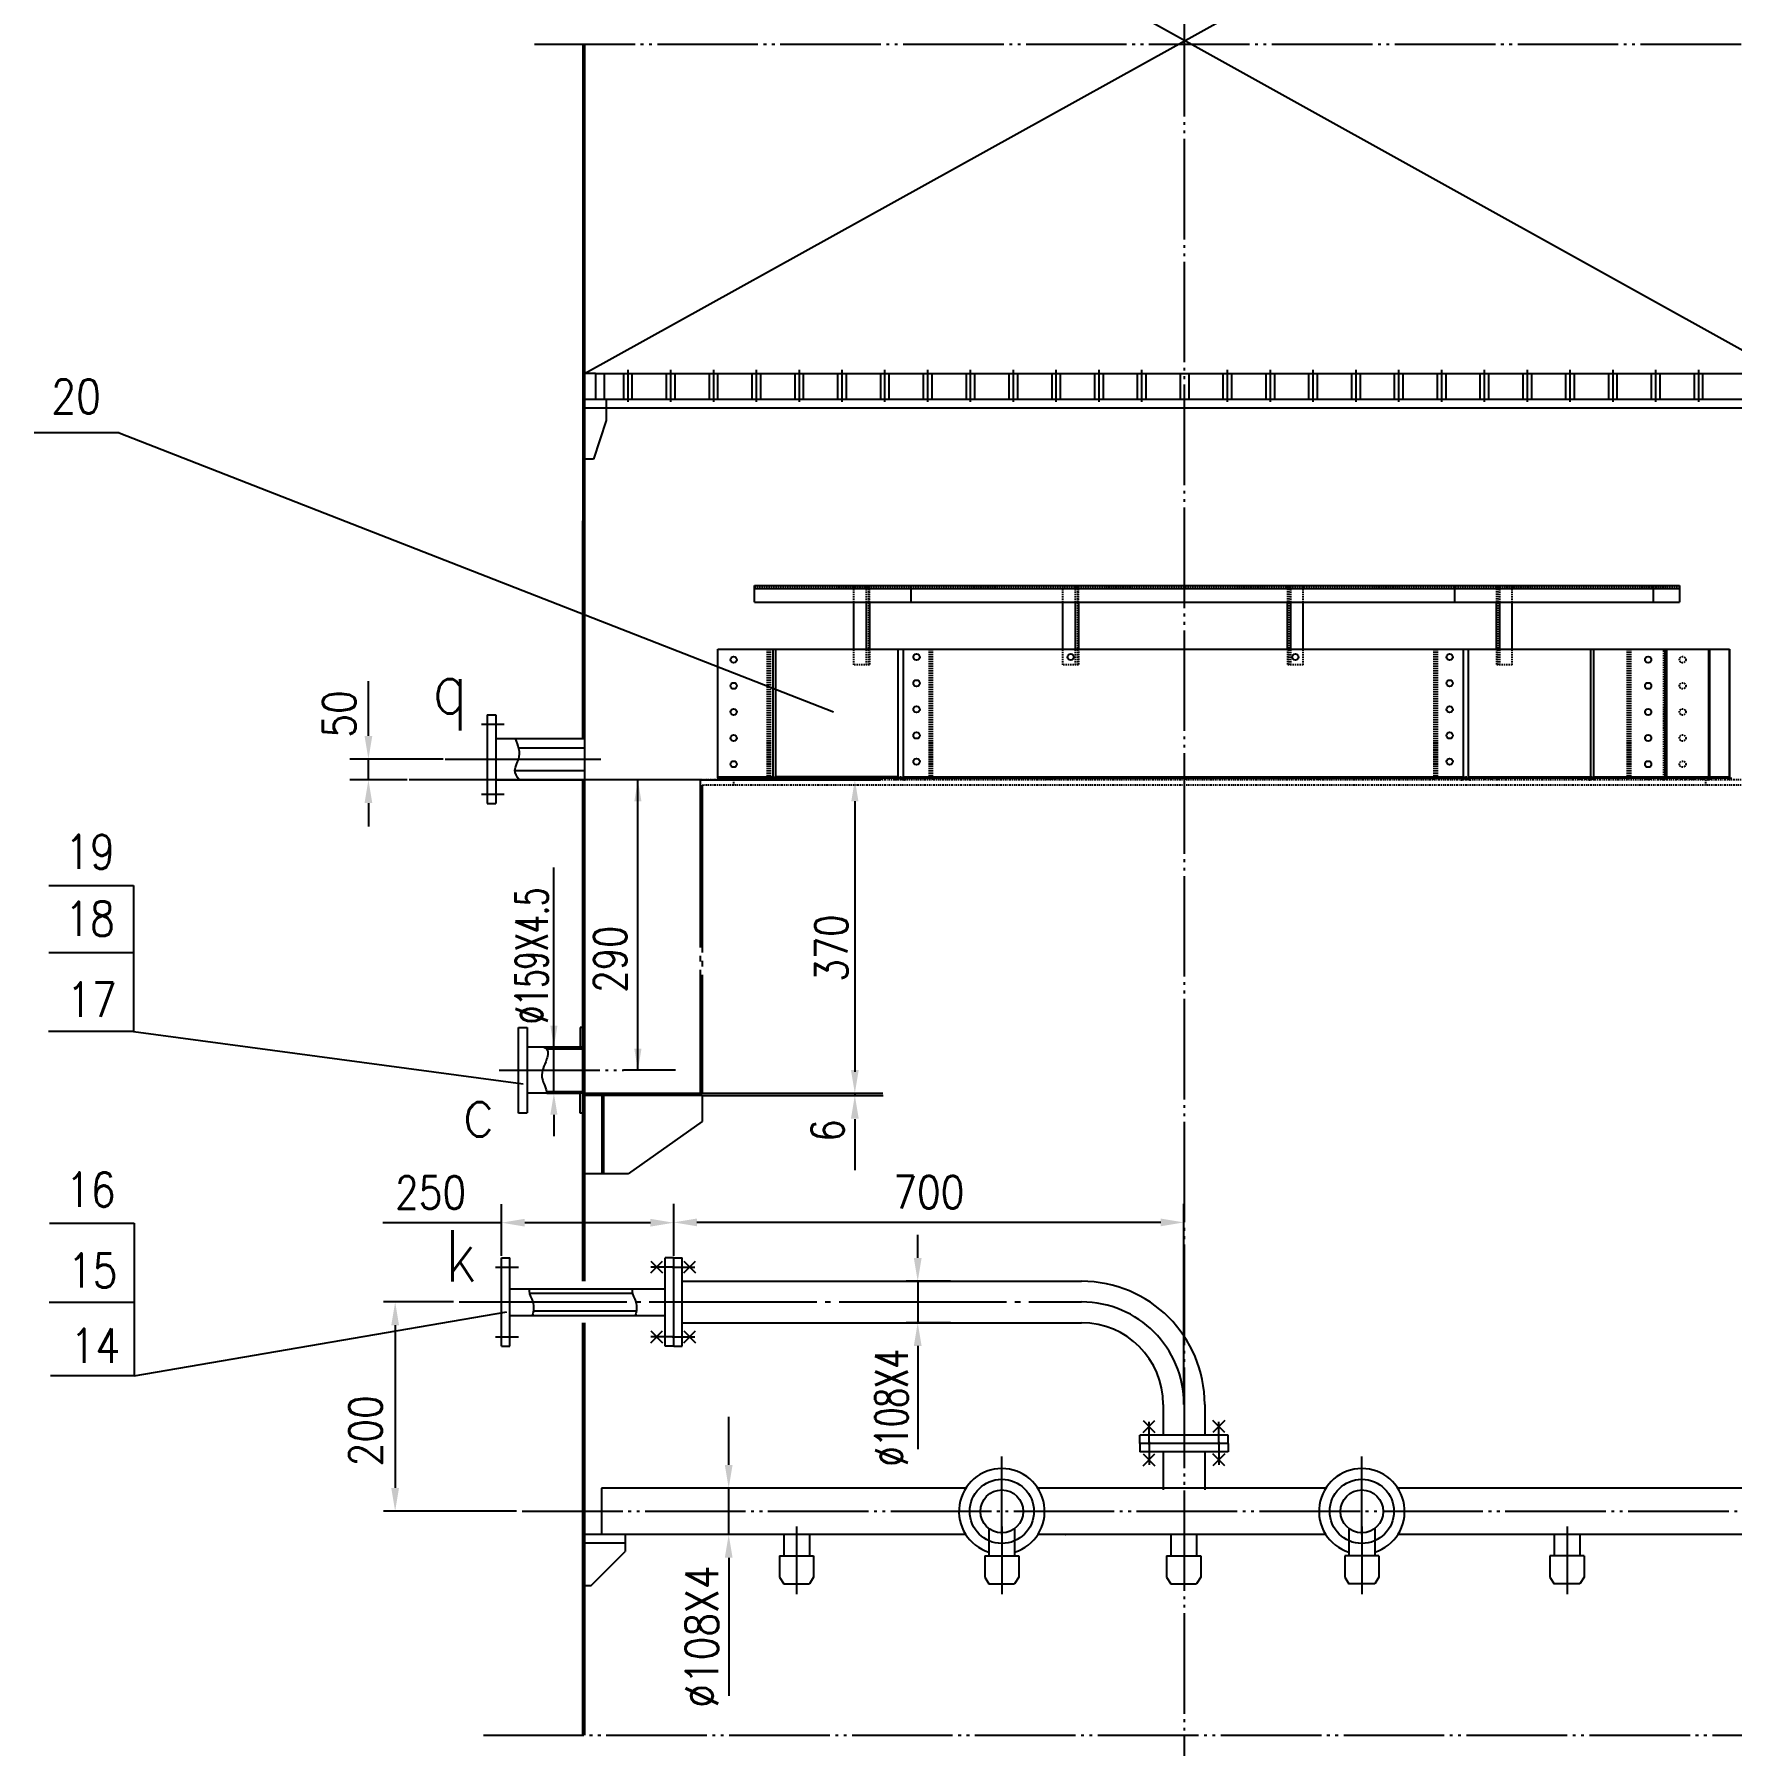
# Model space of a CAD drawing. Extents: x 19034 to 73803, y 21953 to 127295.
# Drawn here: x 64315.4 to 64497.7, y 51745.2 to 51929.1 of the extents above; entities that cross this region are included whole.
import ezdxf

# ---------------------------------------------------------------- set-up
doc = ezdxf.new("R2010")
doc.units = 0
doc.header["$LTSCALE"] = 0.6
doc.header["$MEASUREMENT"] = 0
for name, pattern in [('D-1', [34, 30, -1.5, 1, -1.5]), ('D-2', [10.3, 8, -1, 0.3, -1]), ('HIDDEN', [0.375, 0.25, -0.125]), ('SDX', [22, 18, -1, 0.5, -1, 0.5, -1])]:
    doc.linetypes.add(name, pattern=pattern)
doc.layers.get('0').update_dxf_attribs({"linetype": 'CONTINUOUS'})
doc.layers.get('DEFPOINTS').update_dxf_attribs({"linetype": 'CONTINUOUS'})
for name, color, linetype in [('1', 1, 'CONTINUOUS'), ('2', 2, 'D-1'), ('3', 3, 'D-2')]:
    doc.layers.add(name, color=color, linetype=linetype)
doc.styles.add('HZ', font='simplex', dxfattribs={"width": 0.85, "bigfont": 'hztxt'})
doc.styles.add('HZTXT', font='romans', dxfattribs={"width": 0.85, "bigfont": 'HZTXT'})
doc.styles.add('HZTXT1', font='TXT.shx', dxfattribs={"bigfont": 'HZTXT1'})

# ---------------------------------------------------------------- blocks, each defined once
blk = doc.blocks.new('X')
for p, q in [((-1.06, 1.06), (1.06, -1.06)), ((-1.06, -1.06), (1.06, 1.06))]:
    blk.add_line(p, q)

msp = doc.modelspace()

# ---------------------------------------------------------------- linework, layer by layer
at = {"color": 1}
for p, q in [((64374.48278, 51892.65443), (64503.52207, 51964.21379)), ((64503.33798, 51892.65443), (64374.53807, 51964.21383)), ((64351.2908, 51853.71624), (64351.2908, 51859.59628)), ((64359.31734, 51851.21624), (64349.2908, 51851.21624)), ((64351.2908, 51848.99124), (64351.2908, 51851.21624)), ((64355.45785, 51848.99124), (64349.2908, 51848.99124)), ((64386.97976, 51848.99124), (64355.65785, 51848.99124)), ((64380.23284, 51817.79728), (64380.23284, 51848.99124)), ((64351.2908, 51846.49124), (64351.2908, 51843.99124)), ((64371.21128, 51820.28128), (64371.21128, 51839.55877)), ((64370.46745, 51820.28128), (64373.97128, 51820.28128)), ((64371.21128, 51815.31328), (64371.21128, 51820.28128)), ((64384.27356, 51817.79728), (64378.69126, 51817.79728)), ((64370.46745, 51815.31328), (64373.97128, 51815.31328)), ((64387.14851, 51815.08876), (64406.59541, 51815.08876)), ((64387.14908, 51815.31328), (64406.5336, 51815.31328)), ((64403.5336, 51815.30749), (64403.5336, 51815.03149)), ((64371.21128, 51813.01328), (64371.21128, 51810.71328)), ((64403.5336, 51812.53149), (64403.5336, 51807.03906)), ((64365.57772, 51797.84519), (64365.57772, 51803.41196)), ((64384.07772, 51797.84519), (64384.07772, 51803.44365)), ((64384.07772, 51797.84519), (64384.07772, 51803.41196)), ((64438.88678, 51782.09519), (64438.88678, 51803.44365)), ((64365.57772, 51801.41196), (64352.85272, 51801.41196)), ((64381.57772, 51801.41196), (64368.07772, 51801.41196)), ((64436.38678, 51801.44365), (64386.57772, 51801.44365)), ((64410.29126, 51797.62019), (64410.29126, 51800.12019)), ((64413.81896, 51795.12019), (64409.04126, 51795.12019)), ((64410.29126, 51795.12019), (64410.29126, 51790.67019)), ((64360.4126, 51792.89519), (64352.91126, 51792.89519)), ((64354.16126, 51790.39519), (64354.16126, 51772.91766)), ((64413.81896, 51790.67019), (64409.04126, 51790.67019)), ((64410.29126, 51788.17019), (64410.29126, 51777.07932)), ((64389.9853, 51775.38153), (64389.9853, 51780.57053)), ((64389.9853, 51767.91353), (64389.9853, 51772.88153)), ((64367.17762, 51770.41766), (64352.91126, 51770.41766)), ((64389.9853, 51765.41353), (64389.9853, 51750.58052))]:
    msp.add_line(p, q, dxfattribs=at)
for p, q in [((64374.33934, 51900.26529), (64374.33934, 51928.04638)), ((64374.53807, 51900.26529), (64374.53807, 51928.04638)), ((64374.32462, 51853.44124), (64374.33934, 51900.26529)), ((64374.53807, 51795.12019), (64374.53807, 51900.26529)), ((64375.68798, 51892.65443), (64374.53798, 51892.65443)), ((64375.68798, 51892.65443), (64502.18798, 51892.65443)), ((64375.68798, 51892.65443), (64375.68798, 51889.89443)), ((64376.60798, 51892.65443), (64376.60798, 51889.89443)), ((64378.67798, 51892.65443), (64378.67798, 51889.89443)), ((64379.59798, 51892.65443), (64379.59798, 51889.89443)), ((64383.27798, 51892.65443), (64383.27798, 51889.89443)), ((64384.19798, 51892.65443), (64384.19798, 51889.89443)), ((64387.87798, 51892.65443), (64387.87798, 51889.89443)), ((64388.79798, 51892.65443), (64388.79798, 51889.89443)), ((64392.47798, 51892.65443), (64392.47798, 51889.89443)), ((64393.39798, 51892.65443), (64393.39798, 51889.89443)), ((64397.07798, 51892.65443), (64397.07798, 51889.89443)), ((64397.99798, 51892.65443), (64397.99798, 51889.89443)), ((64401.67798, 51892.65443), (64401.67798, 51889.89443)), ((64402.59798, 51892.65443), (64402.59798, 51889.89443)), ((64406.27798, 51892.65443), (64406.27798, 51889.89443)), ((64407.19798, 51892.65443), (64407.19798, 51889.89443)), ((64410.87798, 51892.65443), (64410.87798, 51889.89443)), ((64411.79798, 51892.65443), (64411.79798, 51889.89443)), ((64415.47798, 51892.65443), (64415.47798, 51889.89443)), ((64416.39798, 51892.65443), (64416.39798, 51889.89443)), ((64420.07798, 51892.65443), (64420.07798, 51889.89443)), ((64420.99798, 51892.65443), (64420.99798, 51889.89443)), ((64424.67798, 51892.65443), (64424.67798, 51889.89443)), ((64425.59798, 51892.65443), (64425.59798, 51889.89443)), ((64429.27798, 51892.65443), (64429.27798, 51889.89443)), ((64430.19798, 51892.65443), (64430.19798, 51889.89443)), ((64433.87798, 51892.65443), (64433.87798, 51889.89443)), ((64434.79798, 51892.65443), (64434.79798, 51889.89443)), ((64438.47798, 51892.65443), (64438.47798, 51889.89443)), ((64439.39798, 51892.65443), (64439.39798, 51889.89443)), ((64443.07798, 51892.65443), (64443.07798, 51889.89443)), ((64443.99798, 51892.65443), (64443.99798, 51889.89443)), ((64447.67798, 51892.65443), (64447.67798, 51889.89443)), ((64448.59798, 51892.65443), (64448.59798, 51889.89443)), ((64452.27798, 51892.65443), (64452.27798, 51889.89443)), ((64453.19798, 51892.65443), (64453.19798, 51889.89443)), ((64456.87798, 51892.65443), (64456.87798, 51889.89443)), ((64457.79798, 51892.65443), (64457.79798, 51889.89443)), ((64461.47798, 51892.65443), (64461.47798, 51889.89443)), ((64462.39798, 51892.65443), (64462.39798, 51889.89443)), ((64466.07798, 51892.65443), (64466.07798, 51889.89443)), ((64466.99798, 51892.65443), (64466.99798, 51889.89443)), ((64470.67798, 51892.65443), (64470.67798, 51889.89443)), ((64471.59798, 51892.65443), (64471.59798, 51889.89443)), ((64475.27798, 51892.65443), (64475.27798, 51889.89443)), ((64476.19798, 51892.65443), (64476.19798, 51889.89443)), ((64479.87798, 51892.65443), (64479.87798, 51889.89443)), ((64480.79798, 51892.65443), (64480.79798, 51889.89443)), ((64484.47798, 51892.65443), (64484.47798, 51889.89443)), ((64485.39798, 51892.65443), (64485.39798, 51889.89443)), ((64489.07798, 51892.65443), (64489.07798, 51889.89443)), ((64489.99798, 51892.65443), (64489.99798, 51889.89443)), ((64493.67798, 51892.65443), (64493.67798, 51889.89443)), ((64494.59798, 51892.65443), (64494.59798, 51889.89443)), ((64374.53798, 51889.89443), (64503.33798, 51889.89443)), ((64376.83798, 51889.89443), (64376.83798, 51887.59443)), ((64374.53798, 51888.97443), (64503.33798, 51888.97443)), ((64376.83798, 51887.59443), (64375.45798, 51883.45443)), ((64375.45798, 51883.45443), (64374.53798, 51883.45443)), ((64364.05747, 51855.96624), (64364.05747, 51846.46624)), ((64364.05747, 51855.96624), (64364.95747, 51855.96624)), ((64364.95747, 51855.96624), (64364.95747, 51846.46624)), ((64364.95747, 51853.44124), (64374.53807, 51853.44124)), ((64367.42699, 51852.44124), (64374.53807, 51852.44124)), ((64367.02468, 51849.99124), (64374.53807, 51849.99124)), ((64364.95747, 51848.99124), (64374.53807, 51848.99124)), ((64374.30807, 51800.80857), (64374.32322, 51848.99124)), ((64364.05747, 51846.46624), (64364.95747, 51846.46624)), ((64374.30757, 51820.28128), (64374.30757, 51836.01385)), ((64367.41061, 51822.39728), (64368.33061, 51822.39728)), ((64367.41061, 51813.19728), (64367.41061, 51822.39728)), ((64368.33061, 51822.39728), (64368.33061, 51813.2256)), ((64374.03461, 51822.39728), (64374.03461, 51820.28128)), ((64374.31061, 51822.39728), (64374.03461, 51822.39728)), ((64374.53757, 51820.28128), (64368.33061, 51820.28128)), ((64370.4273, 51820.09728), (64374.53757, 51820.09728)), ((64374.30757, 51820.28128), (64374.30757, 51820.60307)), ((64374.53757, 51815.31328), (64368.33061, 51815.31328)), ((64370.4273, 51815.49728), (64374.53757, 51815.49728)), ((64374.03461, 51813.19728), (64374.03461, 51815.31328)), ((64368.33061, 51813.19728), (64367.41061, 51813.19728)), ((64374.31061, 51813.19728), (64374.03461, 51813.19728)), ((64374.30807, 51795.12019), (64374.30807, 51807.7207)), ((64365.57772, 51788.14519), (64365.57772, 51797.64519)), ((64365.57772, 51797.64519), (64366.47772, 51797.64519)), ((64366.47772, 51788.14519), (64366.47772, 51797.64519)), ((64384.07772, 51797.64519), (64383.17772, 51797.64519)), ((64383.17772, 51788.14519), (64383.17772, 51797.64519)), ((64384.07772, 51788.14519), (64384.07772, 51797.64519)), ((64384.07772, 51797.64519), (64384.97772, 51797.64519)), ((64384.07772, 51788.14519), (64384.07772, 51797.64519)), ((64384.97772, 51788.14519), (64384.97772, 51797.64519)), ((64366.5185, 51794.32431), (64383.2185, 51794.32431)), ((64384.97772, 51795.12019), (64427.88678, 51795.12019)), ((64368.62224, 51793.83731), (64379.68369, 51793.83731)), ((64366.50451, 51791.42795), (64383.20451, 51791.42795)), ((64368.93721, 51791.9517), (64379.99866, 51791.9517)), ((64374.30807, 51787.02014), (64374.30807, 51790.67019)), ((64374.53807, 51746.3634), (64374.53807, 51790.67019)), ((64384.97772, 51790.67019), (64427.88678, 51790.67019)), ((64365.57772, 51788.14519), (64366.47772, 51788.14519)), ((64374.30807, 51746.3634), (64374.30807, 51787.02014)), ((64384.07772, 51788.14519), (64383.17772, 51788.14519)), ((64384.07772, 51788.14519), (64384.97772, 51788.14519)), ((64436.66178, 51781.89519), (64436.66178, 51778.59519)), ((64441.11178, 51781.89519), (64441.11178, 51778.59519)), ((64434.13678, 51777.69519), (64434.13678, 51778.59519)), ((64443.63678, 51778.59519), (64434.13678, 51778.59519)), ((64434.13678, 51777.69519), (64434.13678, 51776.79519)), ((64443.63678, 51777.69519), (64434.13678, 51777.69519)), ((64443.63678, 51777.69519), (64434.13678, 51777.69519)), ((64443.63678, 51777.69519), (64443.63678, 51778.59519)), ((64443.63678, 51777.69519), (64443.63678, 51776.79519)), ((64443.63678, 51776.79519), (64434.13678, 51776.79519)), ((64436.66178, 51776.79519), (64436.66178, 51772.69519)), ((64441.11178, 51776.79519), (64441.11178, 51772.69519)), ((64415.44935, 51772.88153), (64376.31797, 51772.88153)), ((64454.12089, 51772.88153), (64423.19267, 51772.88153)), ((64501.44678, 51772.88153), (64461.86421, 51772.88153)), ((64417.94101, 51768.55753), (64417.94101, 51765.61353)), ((64420.70101, 51768.55753), (64420.70101, 51765.61353)), ((64456.61255, 51768.55753), (64456.61255, 51765.61353)), ((64459.37255, 51768.55753), (64459.37255, 51765.61353)), ((64415.44935, 51767.91353), (64374.53807, 51767.91353)), ((64378.85678, 51766.99353), (64374.53807, 51766.99353)), ((64378.85678, 51767.91353), (64378.85678, 51766.07353)), ((64378.85678, 51767.91353), (64378.85678, 51766.07353)), ((64382.57863, 51767.91353), (64382.55312, 51767.91353)), ((64395.89312, 51767.91353), (64395.89312, 51765.61353)), ((64396.37863, 51767.91353), (64396.35312, 51767.91353)), ((64398.65312, 51767.91353), (64398.65312, 51765.61353)), ((64412.47863, 51767.91353), (64412.45312, 51767.91353)), ((64438.88678, 51767.91353), (64423.19267, 51767.91353)), ((64426.16339, 51767.91353), (64426.18891, 51767.91353)), ((64437.47881, 51767.91353), (64437.47881, 51765.61353)), ((64454.12089, 51767.91353), (64438.88678, 51767.91353)), ((64440.23881, 51767.91353), (64440.23881, 51765.61353)), ((64503.28678, 51767.91353), (64461.86421, 51767.91353)), ((64478.66045, 51767.91353), (64478.66045, 51765.61353)), ((64481.42045, 51767.91353), (64481.42045, 51765.61353)), ((64375.17678, 51762.39353), (64378.85678, 51766.07353)), ((64395.43312, 51765.61353), (64399.11312, 51765.61353)), ((64395.43312, 51765.61353), (64395.43312, 51763.31353)), ((64399.11312, 51765.61353), (64399.11312, 51763.31353)), ((64417.48101, 51765.61353), (64421.16101, 51765.61353)), ((64417.48101, 51765.61353), (64417.48101, 51763.31353)), ((64421.16101, 51765.61353), (64421.16101, 51763.31353)), ((64437.01881, 51765.61353), (64440.69881, 51765.61353)), ((64437.01881, 51765.61353), (64437.01881, 51763.31353)), ((64440.69881, 51765.61353), (64440.69881, 51763.31353)), ((64456.15255, 51765.61353), (64456.15255, 51763.31353)), ((64459.83255, 51765.61353), (64456.15255, 51765.61353)), ((64459.83255, 51765.61353), (64459.83255, 51763.31353)), ((64481.88045, 51765.61353), (64478.20045, 51765.61353)), ((64478.20045, 51765.61353), (64478.20045, 51763.31353)), ((64481.88045, 51765.61353), (64481.88045, 51763.31353)), ((64395.43312, 51763.31353), (64395.89312, 51762.62353)), ((64399.11312, 51763.31353), (64398.65312, 51762.62353)), ((64417.48101, 51763.31353), (64417.94101, 51762.62353)), ((64421.16101, 51763.31353), (64420.70101, 51762.62353)), ((64437.01881, 51763.31353), (64437.47881, 51762.62353)), ((64440.69881, 51763.31353), (64440.23881, 51762.62353)), ((64456.15255, 51763.31353), (64456.61255, 51762.62353)), ((64459.83255, 51763.31353), (64459.37255, 51762.62353)), ((64478.20045, 51763.31353), (64478.66045, 51762.62353)), ((64481.88045, 51763.31353), (64481.42045, 51762.62353)), ((64375.17678, 51762.39353), (64374.53807, 51762.39353)), ((64395.89312, 51762.62353), (64398.65312, 51762.62353)), ((64417.94101, 51762.62353), (64420.70101, 51762.62353)), ((64437.47881, 51762.62353), (64440.23881, 51762.62353)), ((64459.37255, 51762.62353), (64456.61255, 51762.62353)), ((64481.42045, 51762.62353), (64478.66045, 51762.62353))]:
    msp.add_line(p, q)
at = {"color": 7, "linetype": 'Continuous'}
for p, q in [((64392.76208, 51868.07543), (64392.76208, 51869.87159)), ((64392.76208, 51869.87159), (64492.11209, 51869.87159)), ((64392.76208, 51869.53481), (64492.11209, 51869.53481)), ((64409.60106, 51868.07543), (64409.60106, 51869.87159)), ((64467.97621, 51868.07543), (64467.97621, 51869.87159)), ((64489.30559, 51868.07543), (64489.30559, 51869.87159)), ((64492.11209, 51869.87159), (64492.11209, 51868.07543)), ((64392.76208, 51868.07543), (64492.11209, 51868.07543)), ((64403.42677, 51863.02373), (64403.42677, 51868.07543)), ((64404.77389, 51863.02373), (64404.77389, 51868.07543)), ((64405.11067, 51868.07543), (64405.11067, 51863.02373)), ((64425.87875, 51863.02373), (64425.87875, 51868.07543)), ((64427.22587, 51863.02373), (64427.22587, 51868.07543)), ((64427.56264, 51868.07543), (64427.56264, 51863.02373)), ((64450.01462, 51863.02373), (64450.01462, 51868.07543)), ((64450.3514, 51863.02373), (64450.3514, 51868.07543)), ((64451.69852, 51863.02373), (64451.69852, 51868.07543)), ((64472.4666, 51863.02373), (64472.4666, 51868.07543)), ((64472.80338, 51863.02373), (64472.80338, 51868.07543)), ((64474.1505, 51863.02373), (64474.1505, 51868.07543)), ((64388.83298, 51849.18219), (64388.83298, 51863.02373)), ((64388.83298, 51863.02373), (64497.44083, 51863.02373)), ((64394.70997, 51863.02373), (64394.70997, 51849.32802)), ((64395.0112, 51863.02373), (64395.0112, 51849.32802)), ((64408.15325, 51863.02373), (64408.15325, 51849.32802)), ((64408.71372, 51863.02373), (64408.71372, 51849.32802)), ((64468.86355, 51863.02373), (64468.86355, 51849.32802)), ((64469.42402, 51863.02373), (64469.42402, 51849.32802)), ((64482.56607, 51863.02373), (64482.56607, 51849.32802)), ((64482.8673, 51863.02373), (64482.8673, 51849.32802)), ((64490.52239, 51863.02373), (64490.52239, 51849.32802)), ((64490.70477, 51863.02373), (64490.70477, 51849.32802)), ((64495.21783, 51863.02373), (64495.21783, 51849.32802)), ((64495.31824, 51863.02373), (64495.31824, 51849.32802)), ((64497.44083, 51863.02373), (64497.44083, 51849.32802)), ((64497.47305, 51863.02373), (64497.47305, 51849.32802)), ((64388.83298, 51849.32802), (64394.66316, 51849.32802)), ((64394.56108, 51849.15963), (64388.83298, 51849.15963)), ((64388.83298, 51849.15963), (64388.83298, 51848.99124)), ((64408.15325, 51849.32802), (64395.0112, 51849.32802)), ((64407.8782, 51849.15963), (64395.16357, 51849.15963)), ((64408.71372, 51849.32802), (64468.86355, 51849.32802)), ((64408.99933, 51849.15963), (64468.57794, 51849.15963)), ((64469.42402, 51849.32802), (64482.56607, 51849.32802)), ((64482.4137, 51849.15963), (64469.69907, 51849.15963)), ((64482.8673, 51849.32802), (64490.52239, 51849.32802)), ((64490.43014, 51849.15963), (64483.01618, 51849.15963)), ((64490.70477, 51849.32802), (64495.21783, 51849.32802)), ((64495.1668, 51849.15963), (64490.7949, 51849.15963)), ((64495.31824, 51849.32802), (64497.44083, 51849.32802)), ((64497.42399, 51849.15963), (64495.36762, 51849.15963)), ((64497.48843, 51849.15963), (64497.72506, 51849.15963))]:
    msp.add_line(p, q, dxfattribs=at)
at = {"color": 1, "linetype": 'ByBlock'}
for p, q in [((64326.06067, 51837.6107), (64316.95284, 51837.6107)), ((64326.06067, 51830.41962), (64316.95284, 51830.41962)), ((64326.14487, 51801.31512), (64317.03704, 51801.31512))]:
    msp.add_line(p, q, dxfattribs=at)
at = {"ltscale": 0.3}
for p, q in [((64419.32101, 51767.91353), (64419.32101, 51776.30475)), ((64457.99255, 51767.91353), (64457.99255, 51776.30475)), ((64397.27312, 51768.76692), (64397.27312, 51761.48457)), ((64419.32101, 51768.76692), (64419.32101, 51761.48457)), ((64457.99255, 51768.76692), (64457.99255, 51761.48457)), ((64480.04045, 51768.76692), (64480.04045, 51761.48457))]:
    msp.add_line(p, q, dxfattribs=at)
at = {"color": 0}
msp.add_line((64376.31797, 51772.88153), (64376.31797, 51767.91353), dxfattribs=at)
at = {"color": 7, "linetype": 'Continuous'}
for centre in [(64390.51688, 51861.90113), (64410.16236, 51862.18178), (64426.7207, 51862.18178), (64450.85657, 51862.18178), (64467.41491, 51862.18178), (64488.74429, 51861.90113), (64390.51688, 51859.09464), (64410.16236, 51859.37529), (64467.41491, 51859.37529), (64488.74429, 51859.09464), (64390.51688, 51856.28814), (64410.16236, 51856.56879), (64467.41491, 51856.56879), (64488.74429, 51856.28814), (64390.51688, 51853.48164), (64410.16236, 51853.76229), (64467.41491, 51853.76229), (64488.74429, 51853.48164), (64390.51688, 51850.67514), (64410.16236, 51850.95579), (64467.41491, 51850.95579), (64488.74429, 51850.67514)]:
    msp.add_circle(centre, 0.33678, dxfattribs=at)
at = {"ltscale": 0.3}
for centre in [(64419.32101, 51770.39753), (64457.99255, 51770.39753)]:
    msp.add_circle(centre, 3.45, dxfattribs=at)
for centre in [(64419.32101, 51770.39753), (64457.99255, 51770.39753)]:
    msp.add_circle(centre, 2.3)
for centre, radius, start, end in [((64427.88678, 51781.89519), 13.225, 0, 90), ((64427.88678, 51781.89519), 8.775, 0, 90), ((64419.32101, 51770.39753), 4.6, 287.4576031, 252.5423969), ((64457.99255, 51770.39753), 4.6, 287.4576031, 252.5423969)]:
    msp.add_arc(centre, radius, start, end)
at = {"color": 7, "linetype": 'Continuous'}
for points in [[(64394.56108, 51849.15963), (64394.61891, 51849.1723)], [(64394.61891, 51849.1723), (64394.69829, 51849.26275)], [(64394.69829, 51849.26275), (64394.68199, 51849.30683)], [(64394.8458, 51849.2238), (64394.81933, 51849.15793)], [(64394.86, 51849.32802), (64394.8458, 51849.2238)], [(64394.86067, 51849.30664), (64394.86, 51849.32802)], [(64394.87577, 51849.22302), (64394.86067, 51849.30664)], [(64394.9019, 51849.15849), (64394.87577, 51849.22302)], [(64394.98268, 51849.0571), (64394.9019, 51849.15849)], [(64395.0112, 51849.32802), (64395.05663, 51849.20793), (64395.10503, 51849.17308)], [(64395.10503, 51849.17308), (64395.16357, 51849.15963)], [(64407.8782, 51849.15963), (64408.02903, 51849.18738)], [(64408.02903, 51849.18738), (64408.13381, 51849.26836)], [(64408.13381, 51849.26836), (64408.15325, 51849.32802)], [(64408.43172, 51849.32802), (64408.35423, 51849.15783)], [(64408.51088, 51849.15952), (64408.43172, 51849.32802)], [(64408.61819, 51849.07761), (64408.51088, 51849.15952)], [(64408.71372, 51849.32802), (64408.78231, 51849.21832), (64408.99933, 51849.15963)], [(64468.57794, 51849.15963), (64468.71114, 51849.17893)], [(64468.71114, 51849.17893), (64468.84899, 51849.27656)], [(64468.84899, 51849.27656), (64468.86355, 51849.32802)], [(64469.14555, 51849.32802), (64469.06761, 51849.15772)], [(64469.21812, 51849.166), (64469.14555, 51849.32802)], [(64469.23874, 51849.14504), (64469.21812, 51849.166)], [(64469.42402, 51849.32802), (64469.48993, 51849.21887), (64469.69907, 51849.15963)], [(64482.4137, 51849.15963), (64482.47228, 51849.1731)], [(64482.47228, 51849.1731), (64482.52069, 51849.20799), (64482.55396, 51849.26206)], [(64482.55396, 51849.26206), (64482.56607, 51849.32802)], [(64482.70271, 51849.22263), (64482.6765, 51849.15785)], [(64482.71727, 51849.32802), (64482.70271, 51849.22263)], [(64482.71791, 51849.30706), (64482.71727, 51849.32802)], [(64482.73259, 51849.22412), (64482.71791, 51849.30706)], [(64482.7589, 51849.15849), (64482.73259, 51849.22412)], [(64482.83824, 51849.05788), (64482.7589, 51849.15849)], [(64482.8673, 51849.32802), (64482.91144, 51849.20849)], [(64482.91144, 51849.20849), (64482.93672, 51849.21566)], [(64482.93672, 51849.21566), (64482.96018, 51849.23107)], [(64490.43014, 51849.15963), (64490.47979, 51849.18262)], [(64490.47979, 51849.18262), (64490.51113, 51849.24728)], [(64490.51113, 51849.24728), (64490.49191, 51849.28537)], [(64490.58827, 51849.15875), (64490.56226, 51849.09672)], [(64490.60136, 51849.20518), (64490.58827, 51849.15875)], [(64490.61394, 51849.32802), (64490.60136, 51849.20518)], [(64490.6246, 51849.20448), (64490.61394, 51849.32802)], [(64490.63695, 51849.15791), (64490.6246, 51849.20448)], [(64490.70477, 51849.32802), (64490.70653, 51849.24603)], [(64490.70653, 51849.24603), (64490.74818, 51849.18412)], [(64490.74818, 51849.18412), (64490.77846, 51849.19267)], [(64495.1668, 51849.15963), (64495.19984, 51849.17819)], [(64495.19984, 51849.17819), (64495.21684, 51849.24451)], [(64495.25708, 51849.15918), (64495.21263, 51849.01165)], [(64495.21684, 51849.24451), (64495.21783, 51849.32802)], [(64495.26094, 51849.20144), (64495.25708, 51849.15918)], [(64495.26831, 51849.32802), (64495.26094, 51849.20144)], [(64495.27531, 51849.20123), (64495.26831, 51849.32802)], [(64495.29708, 51849.09172), (64495.28189, 51849.15928)], [(64495.31824, 51849.32802), (64495.34268, 51849.18283)], [(64495.34268, 51849.18283), (64495.3594, 51849.18576)], [(64497.42399, 51849.15963), (64497.44872, 51849.17409)], [(64497.45098, 51849.24561), (64497.44083, 51849.32802)], [(64497.44872, 51849.17409), (64497.45098, 51849.24561)], [(64497.45719, 51849.32802), (64497.45475, 51849.19982), (64497.4589, 51849.16047)], [(64497.4589, 51849.16047), (64497.45214, 51849.00195)], [(64497.48176, 51849.18229), (64497.48575, 51849.18258)], [(64394.81933, 51849.15793), (64394.80324, 51849.13114), (64394.65526, 51849.01046)], [(64408.30322, 51849.11213), (64408.13863, 51849.03141), (64408.01554, 51849.00198)], [(64408.33628, 51849.13985), (64408.30322, 51849.11213)], [(64408.35423, 51849.15783), (64408.33628, 51849.13985)], [(64408.85629, 51849.0019), (64408.72912, 51849.03128), (64408.61819, 51849.07761)], [(64468.95526, 51849.07415), (64468.84419, 51849.03003), (64468.71837, 51849.00151)], [(64469.01213, 51849.10904), (64468.95526, 51849.07415)], [(64469.06761, 51849.15772), (64469.04884, 51849.1391), (64469.01213, 51849.10904)], [(64469.56076, 51849.00213), (64469.43675, 51849.03202), (64469.32821, 51849.07885), (64469.23874, 51849.14504)], [(64482.6765, 51849.15785), (64482.65943, 51849.12973), (64482.50973, 51849.01036)], [(64490.50334, 51849.01945), (64490.48827, 51849.00857)], [(64490.56226, 51849.09672), (64490.50334, 51849.01945)], [(64490.7949, 51848.99124), (64490.66419, 51849.09566), (64490.63695, 51849.15791)], [(64495.36762, 51848.99124), (64495.29708, 51849.09172)], [(64497.48843, 51848.99124), (64497.44682, 51849.09179)]]:
    msp.add_spline(points, degree=3, dxfattribs=at)
msp.add_spline([(64370.13007, 51820.28128), (64370.4273, 51820.09728), (64370.4273, 51818.97832), (64369.92057, 51817.08719), (64370.4273, 51815.49728), (64370.45825, 51815.31328)], degree=3)
at = {"color": 1}
for points in [[(64350.87414, 51853.71624), (64351.70747, 51853.71624), (64351.2908, 51851.21624)], [(64350.87414, 51846.49124), (64351.70747, 51846.49124), (64351.2908, 51848.99124)], [(64379.8495, 51846.69124), (64380.61617, 51846.69124), (64380.23284, 51848.99124)], [(64370.82795, 51822.58128), (64371.59462, 51822.58128), (64371.21128, 51820.28128)], [(64379.8495, 51820.09728), (64380.61617, 51820.09728), (64380.23284, 51817.79728)], [(64403.11693, 51817.80749), (64403.95027, 51817.80749), (64403.5336, 51815.30749)], [(64370.82795, 51813.01328), (64371.59462, 51813.01328), (64371.21128, 51815.31328)], [(64403.11693, 51812.58876), (64403.95027, 51812.58876), (64403.5336, 51815.08876)], [(64368.07772, 51801.82862), (64368.07772, 51800.99529), (64365.57772, 51801.41196)], [(64381.57772, 51801.82862), (64381.57772, 51800.99529), (64384.07772, 51801.41196)], [(64386.57772, 51801.86032), (64386.57772, 51801.02699), (64384.07772, 51801.44365)], [(64436.38678, 51801.86032), (64436.38678, 51801.02699), (64438.88678, 51801.44365)], [(64409.8746, 51797.62019), (64410.70793, 51797.62019), (64410.29126, 51795.12019)], [(64353.7446, 51790.39519), (64354.57793, 51790.39519), (64354.16126, 51792.89519)], [(64409.8746, 51788.17019), (64410.70793, 51788.17019), (64410.29126, 51790.67019)], [(64389.56864, 51775.38153), (64390.40197, 51775.38153), (64389.9853, 51772.88153)], [(64353.7446, 51772.91766), (64354.57793, 51772.91766), (64354.16126, 51770.41766)], [(64389.56864, 51765.41353), (64390.40197, 51765.41353), (64389.9853, 51767.91353)]]:
    msp.add_solid(points, dxfattribs=at)
at = {"layer": '1', "color": 2, "linetype": 'SDX'}
for p, q in [((64438.93807, 51484.65576), (64438.93807, 52222.71906)), ((64369.13108, 51928.04638), (64518.18546, 51928.04638)), ((64365.33899, 51817.79728), (64378.69126, 51817.79728)), ((64367.80262, 51770.41766), (64516.857, 51770.41766)), ((64363.64184, 51746.3634), (64512.99614, 51746.3634))]:
    msp.add_line(p, q, dxfattribs=at)
at = {"layer": '1', "linetype": 'SDX'}
for p, q in [((64379.13798, 51893.06143), (64379.13798, 51889.61235)), ((64383.73798, 51893.06143), (64383.73798, 51889.61235)), ((64388.33798, 51893.06143), (64388.33798, 51889.61235)), ((64392.93798, 51893.06143), (64392.93798, 51889.61235)), ((64397.53798, 51893.06143), (64397.53798, 51889.61235)), ((64402.13798, 51893.06143), (64402.13798, 51889.61235)), ((64406.73798, 51893.06143), (64406.73798, 51889.61235)), ((64411.33798, 51893.06143), (64411.33798, 51889.61235)), ((64415.93798, 51893.06143), (64415.93798, 51889.61235)), ((64420.53798, 51893.06143), (64420.53798, 51889.61235)), ((64425.13798, 51893.06143), (64425.13798, 51889.61235)), ((64429.73798, 51893.06143), (64429.73798, 51889.61235)), ((64434.33798, 51893.06143), (64434.33798, 51889.61235)), ((64443.53798, 51893.06143), (64443.53798, 51889.61235)), ((64448.13798, 51893.06143), (64448.13798, 51889.61235)), ((64452.73798, 51893.06143), (64452.73798, 51889.61235)), ((64457.33798, 51893.06143), (64457.33798, 51889.61235)), ((64461.93798, 51893.06143), (64461.93798, 51889.61235)), ((64466.53798, 51893.06143), (64466.53798, 51889.61235)), ((64471.13798, 51893.06143), (64471.13798, 51889.61235)), ((64475.73798, 51893.06143), (64475.73798, 51889.61235)), ((64480.33798, 51893.06143), (64480.33798, 51889.61235)), ((64484.93798, 51893.06143), (64484.93798, 51889.61235)), ((64489.53798, 51893.06143), (64489.53798, 51889.61235)), ((64494.13798, 51893.06143), (64494.13798, 51889.61235))]:
    msp.add_line(p, q, dxfattribs=at)
at = {"layer": '1'}
for p, q in [((64324.52503, 51886.27386), (64315.39545, 51886.27386)), ((64324.52503, 51886.27386), (64401.24342, 51856.30187)), ((64326.06067, 51837.65857), (64326.06067, 51830.46748)), ((64326.06067, 51830.46748), (64326.06067, 51821.93982)), ((64326.06067, 51821.93982), (64316.9311, 51821.93982)), ((64326.06067, 51821.93982), (64367.92214, 51816.31677)), ((64326.14487, 51801.36299), (64326.14487, 51784.9608)), ((64326.14487, 51792.83532), (64317.0153, 51792.83532)), ((64326.14487, 51784.9608), (64366.14588, 51791.84934)), ((64326.14487, 51784.9608), (64317.14394, 51784.9608))]:
    msp.add_line(p, q, dxfattribs=at)
at = {"layer": '1', "color": 1}
for p, q in [((64386.97976, 51848.99124), (64406.29938, 51848.99124)), ((64403.53938, 51846.69124), (64403.53938, 51817.61328))]:
    msp.add_line(p, q, dxfattribs=at)
at = {"layer": '1'}
msp.add_spline([(64367.46917, 51848.99124), (64367.02375, 51850.0481), (64367.43206, 51851.21624), (64367.09799, 51853.44124)], degree=3, dxfattribs=at)
for points in [[(64368.57792, 51794.32431), (64368.5549, 51794.23753), (64368.48775, 51793.76855), (64369.16251, 51792.82417), (64369.02937, 51791.92433), (64368.88165, 51791.42795)], [(64379.63938, 51794.32431), (64379.61635, 51794.23753), (64379.5492, 51793.76855), (64380.22396, 51792.82417), (64380.09083, 51791.92433), (64379.94311, 51791.42795)]]:
    msp.add_open_spline(points, degree=3, knots=[0.865161878, 0.865161878, 0.865161878, 0.865161878, 1.146883471, 2.384336366, 3.876997037, 3.876997037, 3.876997037, 3.876997037], dxfattribs=at)
at = {"layer": '1', "color": 1}
msp.add_solid([(64403.15605, 51846.69124), (64403.92271, 51846.69124), (64403.53938, 51848.99124)], dxfattribs=at)
at = {"layer": '2'}
for p, q in [((64359.51734, 51851.21624), (64376.26772, 51851.21624)), ((64386.92456, 51848.99124), (64386.92456, 51815.31328)), ((64387.14908, 51848.42995), (64387.14908, 51815.31328)), ((64374.23977, 51815.31328), (64387.14908, 51815.31328)), ((64387.14851, 51815.08876), (64374.53757, 51815.08876)), ((64376.39912, 51806.66926), (64376.39912, 51815.08876)), ((64376.5508, 51815.08876), (64376.5508, 51806.66926)), ((64387.14851, 51815.08876), (64387.14851, 51812.28226)), ((64387.14851, 51812.28226), (64379.20562, 51806.66926)), ((64377.86022, 51806.66926), (64374.23919, 51806.66926)), ((64379.20562, 51806.66926), (64376.39912, 51806.66926)), ((64361.0376, 51792.89519), (64427.88678, 51792.89519))]:
    msp.add_line(p, q, dxfattribs=at)
at = {"layer": '2', "ltscale": 0.01}
for p, q in [((64503.33807, 51848.99124), (64386.92456, 51848.99124)), ((64503.33757, 51848.42995), (64387.14908, 51848.42995))]:
    msp.add_line(p, q, dxfattribs=at)
at = {"layer": '2'}
msp.add_arc((64427.88678, 51781.89519), 11, 0, 90, dxfattribs=at)
at = {"layer": '3', "linetype": 'HIDDEN'}
for p, q in [((64392.76208, 51869.75933), (64492.11209, 51869.75933)), ((64403.42677, 51868.07543), (64403.42677, 51869.75933)), ((64404.77389, 51868.07543), (64404.77389, 51869.75933)), ((64404.99841, 51869.75933), (64404.99841, 51861.33983)), ((64405.11067, 51868.07543), (64405.11067, 51869.75933)), ((64425.87875, 51868.07543), (64425.87875, 51869.75933)), ((64427.22587, 51868.07543), (64427.22587, 51869.75933)), ((64427.45039, 51869.75933), (64427.45039, 51861.33983)), ((64427.56264, 51868.07543), (64427.56264, 51869.75933)), ((64450.01462, 51869.75933), (64450.01462, 51868.07543)), ((64450.12688, 51869.75933), (64450.12688, 51861.33983)), ((64450.3514, 51868.07543), (64450.3514, 51869.75933)), ((64451.69852, 51868.07543), (64451.69852, 51869.75933)), ((64472.4666, 51869.75933), (64472.4666, 51868.07543)), ((64472.57886, 51869.75933), (64472.57886, 51861.33983)), ((64472.80338, 51868.07543), (64472.80338, 51869.75933)), ((64474.1505, 51868.07543), (64474.1505, 51869.75933)), ((64394.1092, 51863.02373), (64394.1092, 51849.15963)), ((64394.27759, 51863.02373), (64394.27759, 51849.15963)), ((64394.44598, 51863.02373), (64394.44598, 51848.99124)), ((64403.42677, 51861.33983), (64403.42677, 51863.02373)), ((64404.77389, 51861.33983), (64404.77389, 51863.02373)), ((64405.11067, 51863.02373), (64405.11067, 51861.33983)), ((64411.50948, 51863.02373), (64411.50948, 51849.15963)), ((64411.67787, 51863.02373), (64411.67787, 51849.15963)), ((64411.84626, 51863.02373), (64411.84626, 51848.99124)), ((64425.87875, 51861.33983), (64425.87875, 51863.02373)), ((64427.22587, 51861.33983), (64427.22587, 51863.02373)), ((64427.56264, 51863.02373), (64427.56264, 51861.33983)), ((64450.01462, 51863.02373), (64450.01462, 51861.33983)), ((64450.3514, 51861.33983), (64450.3514, 51863.02373)), ((64451.69852, 51861.33983), (64451.69852, 51863.02373)), ((64465.73101, 51863.02373), (64465.73101, 51848.99124)), ((64465.8994, 51863.02373), (64465.8994, 51849.15963)), ((64466.06779, 51863.02373), (64466.06779, 51849.15963)), ((64472.4666, 51863.02373), (64472.4666, 51861.33983)), ((64472.80338, 51861.33983), (64472.80338, 51863.02373)), ((64474.1505, 51861.33983), (64474.1505, 51863.02373)), ((64486.49909, 51863.02373), (64486.49909, 51848.99124)), ((64486.66748, 51863.02373), (64486.66748, 51849.15963)), ((64486.83587, 51863.02373), (64486.83587, 51849.15963)), ((64490.42819, 51848.99124), (64490.42819, 51863.02373)), ((64490.59658, 51849.15963), (64490.59658, 51863.02373)), ((64490.76497, 51849.15963), (64490.76497, 51863.02373)), ((64497.44083, 51863.02373), (64497.47305, 51863.02373)), ((64405.11067, 51861.33983), (64403.42677, 51861.33983)), ((64427.56264, 51861.33983), (64425.87875, 51861.33983)), ((64451.69852, 51861.33983), (64450.01462, 51861.33983)), ((64474.1505, 51861.33983), (64472.4666, 51861.33983)), ((64388.83298, 51849.15963), (64388.83298, 51849.18219)), ((64390.85366, 51849.15963), (64390.85366, 51848.99124)), ((64391.19044, 51849.15963), (64391.19044, 51848.99124)), ((64392.08852, 51849.15963), (64392.08852, 51848.99124)), ((64392.4253, 51849.15963), (64392.4253, 51848.99124)), ((64395.16357, 51849.15963), (64394.56108, 51849.15963)), ((64394.66316, 51849.32802), (64395.0112, 51849.32802)), ((64394.66316, 51849.15963), (64394.66316, 51848.99124)), ((64394.7926, 51849.15963), (64394.7926, 51848.99124)), ((64395.20728, 51849.15963), (64395.20728, 51848.99124)), ((64395.67722, 51849.15963), (64395.67722, 51848.99124)), ((64396.0919, 51849.15963), (64396.0919, 51848.99124)), ((64396.22134, 51849.15963), (64396.22134, 51848.99124)), ((64405.00981, 51849.15963), (64405.00981, 51848.99124)), ((64405.07762, 51849.15963), (64405.07762, 51848.99124)), ((64405.61555, 51849.15963), (64405.61555, 51848.99124)), ((64405.75322, 51849.15963), (64405.75322, 51848.99124)), ((64406.29115, 51849.15963), (64406.29115, 51848.99124)), ((64406.35896, 51849.15963), (64406.35896, 51848.99124)), ((64408.99933, 51849.15963), (64407.8782, 51849.15963)), ((64408.15325, 51849.32802), (64408.71372, 51849.32802)), ((64424.06963, 51849.15963), (64424.06963, 51848.99124)), ((64424.08111, 51849.15963), (64424.08111, 51848.99124)), ((64424.37166, 51849.15963), (64424.37166, 51848.99124)), ((64424.73171, 51849.15963), (64424.73171, 51848.99124)), ((64425.02226, 51849.15963), (64425.02226, 51848.99124)), ((64425.03374, 51849.15963), (64425.03374, 51848.99124)), ((64438.45185, 51849.15963), (64438.45185, 51848.99124)), ((64439.12541, 51849.15963), (64439.12541, 51848.99124)), ((64452.54353, 51849.15963), (64452.54353, 51848.99124)), ((64452.555, 51849.15963), (64452.555, 51848.99124)), ((64452.84555, 51849.15963), (64452.84555, 51848.99124)), ((64453.20561, 51849.15963), (64453.20561, 51848.99124)), ((64453.49616, 51849.15963), (64453.49616, 51848.99124)), ((64453.50764, 51849.15963), (64453.50764, 51848.99124)), ((64468.57794, 51849.15963), (64469.69907, 51849.15963)), ((64468.86355, 51849.32802), (64469.42402, 51849.32802)), ((64471.21831, 51849.15963), (64471.21831, 51848.99124)), ((64471.28612, 51849.15963), (64471.28612, 51848.99124)), ((64471.82405, 51849.15963), (64471.82405, 51848.99124)), ((64471.96172, 51849.15963), (64471.96172, 51848.99124)), ((64472.49965, 51849.15963), (64472.49965, 51848.99124)), ((64472.56746, 51849.15963), (64472.56746, 51848.99124)), ((64481.35593, 51849.15963), (64481.35593, 51848.99124)), ((64481.48536, 51849.15963), (64481.48536, 51848.99124)), ((64481.90005, 51849.15963), (64481.90005, 51848.99124)), ((64482.36998, 51849.15963), (64482.36998, 51848.99124)), ((64483.01618, 51849.15963), (64482.4137, 51849.15963)), ((64482.56607, 51849.32802), (64482.8673, 51849.32802)), ((64482.78467, 51849.15963), (64482.78467, 51848.99124)), ((64482.91411, 51849.15963), (64482.91411, 51848.99124)), ((64488.56971, 51849.15963), (64488.56971, 51848.99124)), ((64488.7749, 51849.15963), (64488.7749, 51848.99124)), ((64489.03808, 51849.15963), (64489.03808, 51848.99124)), ((64489.80825, 51849.15963), (64489.80825, 51848.99124)), ((64490.07144, 51849.15963), (64490.07144, 51848.99124)), ((64490.27662, 51849.15963), (64490.27662, 51848.99124)), ((64490.7949, 51849.15963), (64490.43014, 51849.15963)), ((64490.52239, 51849.32802), (64490.70477, 51849.32802)), ((64491.89758, 51849.15963), (64491.89758, 51848.99124)), ((64492.1701, 51849.15963), (64492.1701, 51848.99124)), ((64492.29862, 51849.15963), (64492.29862, 51848.99124)), ((64492.8979, 51848.99124), (64492.8979, 51849.15963)), ((64493.23468, 51849.15963), (64493.23468, 51848.99124)), ((64493.27207, 51849.15963), (64493.27207, 51848.99124)), ((64493.40059, 51849.15963), (64493.40059, 51848.99124)), ((64493.67311, 51849.15963), (64493.67311, 51848.99124)), ((64494.35728, 51849.15963), (64494.35728, 51848.99124)), ((64494.69406, 51848.99124), (64494.69406, 51849.15963)), ((64495.36762, 51849.15963), (64495.1668, 51849.15963)), ((64495.21783, 51849.32802), (64495.31824, 51849.32802)), ((64497.42399, 51849.15963), (64497.48843, 51849.15963)), ((64497.44083, 51849.32802), (64497.47305, 51849.32802)), ((64390.51688, 51848.99124), (64390.51688, 51848.42995)), ((64494.91858, 51848.99124), (64494.91858, 51848.42995))]:
    msp.add_line(p, q, dxfattribs=at)
at = {"layer": '3'}
for p, q in [((64363.4367, 51854.96624), (64365.88207, 51854.96624)), ((64363.4367, 51847.46624), (64365.88207, 51847.46624)), ((64364.95696, 51796.64519), (64367.40233, 51796.64519)), ((64384.07503, 51796.64519), (64381.62966, 51796.64519)), ((64383.90585, 51796.64519), (64386.35121, 51796.64519)), ((64364.95696, 51789.14519), (64367.40233, 51789.14519)), ((64384.07503, 51789.14519), (64381.62966, 51789.14519)), ((64383.90585, 51789.14519), (64386.35121, 51789.14519)), ((64435.13678, 51777.58345), (64435.13678, 51780.02882)), ((64442.63678, 51777.58345), (64442.63678, 51780.02882)), ((64435.13678, 51777.86052), (64435.13678, 51775.41515)), ((64442.63678, 51777.86052), (64442.63678, 51775.41515))]:
    msp.add_line(p, q, dxfattribs=at)
at = {"layer": '3', "linetype": 'HIDDEN'}
for centre in [(64492.44886, 51861.90113), (64492.44886, 51859.09464), (64492.44886, 51856.28814), (64492.44886, 51853.48164), (64492.44886, 51850.67514)]:
    msp.add_circle(centre, 0.33678, dxfattribs=at)
for points in [[(64394.56108, 51848.99124), (64394.73882, 51849.05771), (64394.86, 51849.32802)], [(64394.64045, 51849.21556), (64394.617, 51849.23096)], [(64394.64694, 51849.21257), (64394.64045, 51849.21556)], [(64394.66574, 51849.20839), (64394.64694, 51849.21257)], [(64394.69759, 51849.23309), (64394.66574, 51849.20839)], [(64394.70566, 51849.26139), (64394.69759, 51849.23309)], [(64394.70997, 51849.32802), (64394.70566, 51849.26139)], [(64394.86, 51849.32802), (64394.87458, 51849.22255)], [(64394.87458, 51849.22255), (64394.88726, 51849.18636)], [(64394.88726, 51849.18636), (64394.90078, 51849.15784)], [(64395.10503, 51849.17308), (64395.05668, 51849.20789), (64395.0112, 51849.32802)], [(64407.95787, 51849.16566), (64407.8782, 51849.15963)], [(64407.98107, 51849.17024), (64407.95787, 51849.16566)], [(64408.02881, 51849.18534), (64407.98107, 51849.17024)], [(64408.05263, 51849.19654), (64408.02881, 51849.18534)], [(64408.0881, 51849.21947), (64408.05263, 51849.19654)], [(64408.10984, 51849.23865), (64408.0881, 51849.21947)], [(64408.13302, 51849.26685), (64408.10984, 51849.23865)], [(64408.15325, 51849.32802), (64408.13395, 51849.26827)], [(64408.30186, 51849.11391), (64408.43172, 51849.32802)], [(64408.43172, 51849.32802), (64408.45966, 51849.22616)], [(64408.45966, 51849.22616), (64408.48239, 51849.19042)], [(64408.48239, 51849.19042), (64408.50969, 51849.1577)], [(64408.99933, 51849.15963), (64408.843, 51849.18693), (64408.71372, 51849.32802)], [(64468.86355, 51849.32802), (64468.79479, 51849.21821), (64468.57794, 51849.15963)], [(64469.04872, 51849.14228), (64469.06635, 51849.15949)], [(64469.06635, 51849.15949), (64469.09405, 51849.19168)], [(64469.09405, 51849.19168), (64469.11701, 51849.22649)], [(64469.11701, 51849.22649), (64469.14555, 51849.32802)], [(64469.14555, 51849.32802), (64469.23721, 51849.14345)], [(64469.44439, 51849.26699), (64469.42402, 51849.32802)], [(64469.46898, 51849.23852), (64469.44439, 51849.26699)], [(64469.49014, 51849.22082), (64469.46898, 51849.23852)], [(64469.52707, 51849.19761), (64469.49014, 51849.22082)], [(64469.54912, 51849.187), (64469.52707, 51849.19761)], [(64469.61943, 51849.16594), (64469.54912, 51849.187)], [(64469.69907, 51849.15963), (64469.61943, 51849.16594)], [(64482.56607, 51849.32802), (64482.52054, 51849.20783), (64482.4137, 51849.15963)], [(64482.65876, 51849.12984), (64482.67536, 51849.15849)], [(64482.67536, 51849.15849), (64482.68851, 51849.18669)], [(64482.68851, 51849.18669), (64482.70143, 51849.22284)], [(64482.71727, 51849.32802), (64482.7742, 51849.13086), (64483.01618, 51848.99124)], [(64482.87902, 51849.26265), (64482.89535, 51849.30676)], [(64482.88518, 51849.23522), (64482.87902, 51849.26265)], [(64482.90775, 51849.20454), (64482.88518, 51849.23522)], [(64482.93228, 51849.1857), (64482.90775, 51849.20454)], [(64482.95842, 51849.17226), (64482.93228, 51849.1857)], [(64483.01618, 51849.15963), (64482.95842, 51849.17226)], [(64490.52239, 51849.32802), (64490.47825, 51849.18424), (64490.44718, 51849.1932)], [(64490.59096, 51849.15786), (64490.6034, 51849.20477)], [(64490.63936, 51849.1587), (64490.7949, 51848.99124)], [(64490.7159, 51849.24709), (64490.73484, 51849.28457)], [(64490.74654, 51849.18244), (64490.7159, 51849.24709)], [(64490.7949, 51849.15963), (64490.74654, 51849.18244)], [(64495.21783, 51849.32802), (64495.19273, 51849.18286), (64495.17534, 51849.18601)], [(64495.23939, 51849.09188), (64495.25497, 51849.15921)], [(64495.25497, 51849.15921), (64495.26158, 51849.20136)], [(64495.26158, 51849.20136), (64495.26831, 51849.32802)], [(64495.26831, 51849.32802), (64495.27568, 51849.20127), (64495.36762, 51848.99124)], [(64495.28189, 51849.15928), (64495.27531, 51849.20123)], [(64495.31871, 51849.24448), (64495.31824, 51849.32802)], [(64495.33511, 51849.1779), (64495.31871, 51849.24448)], [(64495.36762, 51849.15963), (64495.33511, 51849.1779)], [(64497.44083, 51849.32802), (64497.43249, 51849.18228), (64497.42695, 51849.18266)], [(64497.44682, 51849.09179), (64497.45526, 51849.16053)], [(64497.45475, 51849.19982), (64497.45719, 51849.32802)], [(64497.4589, 51849.16047), (64497.45475, 51849.19982)], [(64497.45526, 51849.16053), (64497.45961, 51849.1997)], [(64497.45719, 51849.32802), (64497.45961, 51849.1997), (64497.48843, 51848.99124)], [(64497.45961, 51849.1997), (64497.45719, 51849.32802)], [(64497.46676, 51849.09166), (64497.4589, 51849.16047)], [(64497.46243, 51849.24577), (64497.47305, 51849.32802)], [(64497.46402, 51849.17387), (64497.46243, 51849.24577)], [(64497.48843, 51849.15963), (64497.46402, 51849.17387)], [(64497.47305, 51849.32802), (64497.48176, 51849.18229)], [(64394.59175, 51848.99334), (64394.56108, 51848.99124)], [(64394.65526, 51849.01046), (64394.59175, 51848.99334)], [(64394.90078, 51849.15784), (64394.91791, 51849.12961)], [(64394.91791, 51849.12961), (64394.95022, 51849.08982)], [(64394.95022, 51849.08982), (64394.98422, 51849.05877)], [(64395.16357, 51848.99124), (64394.98268, 51849.0571)], [(64394.98422, 51849.05877), (64395.03736, 51849.02415)], [(64395.03736, 51849.02415), (64395.06758, 51849.01034)], [(64395.06758, 51849.01034), (64395.1339, 51848.99313)], [(64395.1339, 51848.99313), (64395.16357, 51848.99124)], [(64408.01554, 51849.00198), (64407.8782, 51848.99124)], [(64408.50969, 51849.1577), (64408.52691, 51849.14052)], [(64408.52691, 51849.14052), (64408.52871, 51849.13884), (64408.57446, 51849.10249)], [(64408.57446, 51849.10249), (64408.62021, 51849.07508)], [(64408.62021, 51849.07508), (64408.68212, 51849.04736)], [(64408.68212, 51849.04736), (64408.73139, 51849.03054)], [(64408.73139, 51849.03054), (64408.80965, 51849.01039)], [(64408.80965, 51849.01039), (64408.85774, 51849.00169)], [(64408.99933, 51848.99124), (64408.85629, 51849.0019)], [(64468.57794, 51848.99124), (64468.71951, 51849.00168)], [(64468.71951, 51849.00168), (64468.76695, 51849.01025)], [(64468.76695, 51849.01025), (64468.84587, 51849.03057)], [(64468.84587, 51849.03057), (64468.84767, 51849.03113), (64468.89425, 51849.04726)], [(64468.89425, 51849.04726), (64468.95651, 51849.07619)], [(64468.95651, 51849.07619), (64468.95862, 51849.07736), (64469.00072, 51849.10376)], [(64469.00072, 51849.10376), (64469.04872, 51849.14228)], [(64469.56076, 51849.00213), (64469.56205, 51849.00193), (64469.69907, 51848.99124)], [(64469.69907, 51848.99124), (64469.56076, 51849.00213)], [(64482.4137, 51848.99124), (64482.51025, 51849.00891)], [(64482.44341, 51848.99313), (64482.4137, 51848.99124)], [(64482.50973, 51849.01036), (64482.44341, 51848.99313)], [(64482.51025, 51849.00891), (64482.53968, 51849.02163)], [(64482.53968, 51849.02163), (64482.59447, 51849.057)], [(64482.59447, 51849.057), (64482.62752, 51849.08872)], [(64482.62752, 51849.08872), (64482.65876, 51849.12984)], [(64483.01618, 51848.99124), (64482.83824, 51849.05788)], [(64490.43014, 51848.99124), (64490.50276, 51849.02017)], [(64490.50276, 51849.02017), (64490.56364, 51849.096)], [(64490.56364, 51849.096), (64490.59096, 51849.15786)], [(64495.1668, 51848.99124), (64495.23939, 51849.09188)], [(64495.21263, 51849.01165), (64495.1668, 51848.99124)], [(64497.42399, 51848.99124), (64497.46676, 51849.09166)], [(64497.45214, 51849.00195), (64497.42399, 51848.99124)]]:
    msp.add_spline(points, degree=3, dxfattribs=at)
at = {"layer": 'DEFPOINTS', "color": 0, "linetype": 'ByBlock'}
for p in [(64364.05747, 51855.96624), (64365.57772, 51788.14519)]:
    msp.add_point(p, dxfattribs=at)

# ---------------------------------------------------------------- block references
at = {"layer": '1', "xscale": -0.6000000000058208, "yscale": 0.5999999999985448, "zscale": 0.6, "rotation": 180}
for p in [(64382.25312, 51796.64519), (64385.79436, 51796.64519)]:
    msp.add_blockref('X', p, dxfattribs=at)
at = {"layer": '1', "yscale": 0.5999999999985448, "zscale": 0.6}
for p, xscale in [((64382.25312, 51789.14519), 0.6000000000058208), ((64385.79436, 51789.14519), 0.6000000000058208), ((64435.13678, 51779.5198), 0.6000000000058208), ((64442.63678, 51779.5198), -0.6000000000058208), ((64435.13678, 51775.92987), 0.6000000000058208), ((64442.63678, 51775.92987), -0.6000000000058208)]:
    msp.add_blockref('X', p, dxfattribs=dict(at, xscale=xscale))

# ---------------------------------------------------------------- texts
at = {"color": 1, "style": 'HZTXT'}
for s, width, p in [('370', 0.8, (64402.75747, 51827.31617)), ('∅108X4', 0.7, (64409.21531, 51775.24604)), ('200', 0.85, (64352.73291, 51775.22817)), ('∅108X4', 0.85, (64388.85924, 51749.28727))]:
    msp.add_text(s, height=3.5, rotation=90, dxfattribs=dict(at, width=width)).set_placement(p)
at = {"color": 1, "insert": (64348.15743, 51856.07176), "char_height": 3.5, "attachment_point": 5, "rotation": 90, "style": 'HZTXT'}
msp.add_mtext('50', dxfattribs=at)
at = {"color": 1, "char_height": 3.5, "attachment_point": 5, "style": 'HZTXT'}
for s, insert in [('250', (64357.96522, 51804.66196)), ('700', (64411.48225, 51804.69365))]:
    msp.add_mtext(s, dxfattribs=dict(at, insert=insert))
at = {"layer": '1', "width": 0.85}
for s, height, style, p in [('20', 3.68, 'HZ', (64317.21093, 51888.34346)), ('q', 5.52, 'HZTXT', (64358.12887, 51856.1293)), ('19', 3.68, 'HZ', (64318.6979, 51839.42267)), ('18', 3.68, 'HZ', (64318.6979, 51832.23158)), ('17', 3.68, 'HZ', (64318.89732, 51823.54302)), ('c', 5.52, 'HZTXT', (64361.31975, 51810.67216)), ('16', 3.68, 'HZ', (64318.78211, 51803.12709)), ('k', 5.52, 'HZTXT', (64359.50272, 51795.09213)), ('15', 3.68, 'HZ', (64318.98152, 51794.43852)), ('14', 3.68, 'HZ', (64319.27213, 51786.35634))]:
    msp.add_text(s, height=height, dxfattribs=dict(at, style=style)).set_placement(p)
at = {"layer": '1', "color": 1}
for s, style, width, p in [('∅159X4.5', 'HZTXT1', 0.65, (64370.56982, 51822.76425)), ('290', 'HZTXT', 0.8, (64379.00739, 51826.12581)), ('6', 'HZTXT', 0.8, (64402.36558, 51810.11403))]:
    msp.add_text(s, height=3.5, rotation=90, dxfattribs=dict(at, style=style, width=width)).set_placement(p)

doc.saveas('drawing.dxf')
